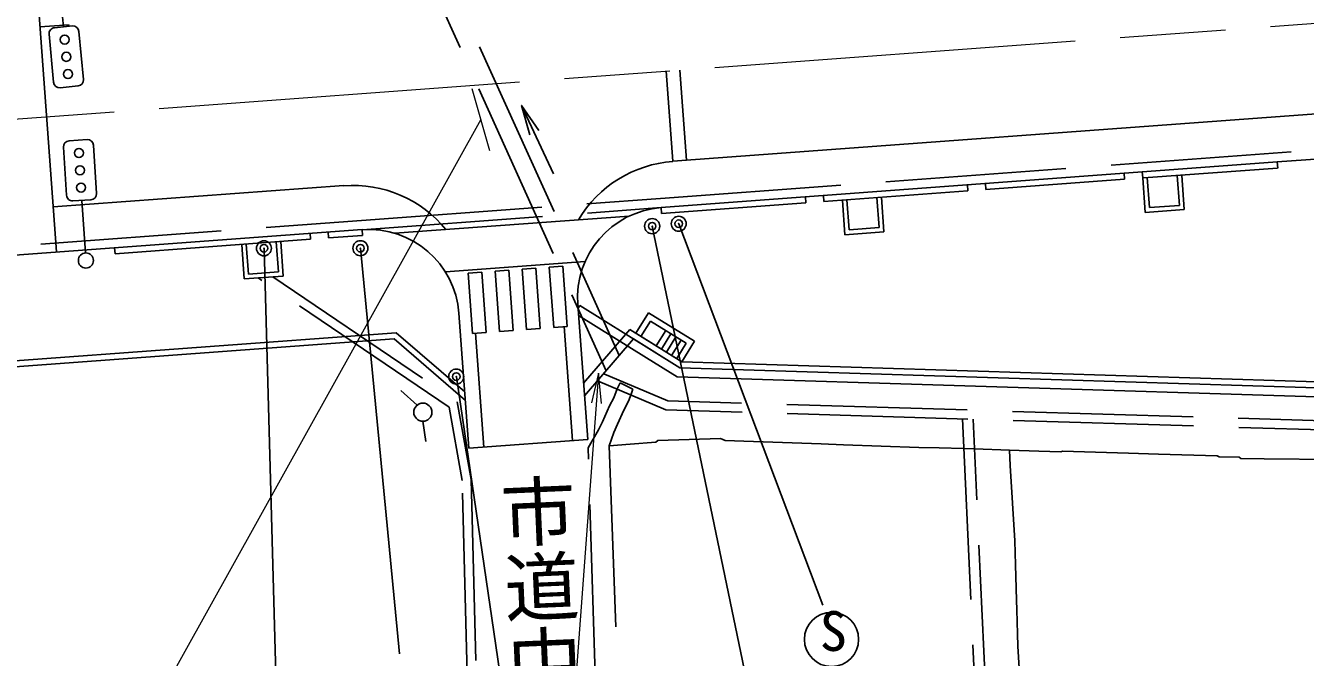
# Model space of a CAD drawing. Units: millimetres, scale not verified. Extents: x 40000 to 680000, y 20000 to 380000.
# Drawn here: x 77323 to 119823, y 260684 to 281646 of the extents above; entities that cross this region are included whole.
import ezdxf
from ezdxf.enums import TextEntityAlignment as Align

# ---------------------------------------------------------------- set-up
doc = ezdxf.new("R2010")
doc.units = ezdxf.units.MM
doc.header["$LTSCALE"] = 1000
doc.header["$PDMODE"] = 32
doc.header["$PDSIZE"] = 500
doc.linetypes.add('CHAIN', pattern=[18.5, 12, -1.5, 3.5, -1.5])
doc.linetypes.add('DASHED', pattern=[7.5, 6, -1.5])
for name, color, linetype, lineweight in [('M-BGD', 7, 'Continuous', 25), ('M-BGD-EXST', 7, 'Continuous', 25), ('M-BMK', 2, 'CHAIN', 13), ('M-STR-HTXT', 7, 'Continuous', 13), ('M-STR-STRC', 7, 'Continuous', 25)]:
    doc.layers.add(name, color=color, linetype=linetype, lineweight=lineweight)
doc.layers.add('M-BMK-HTXT', color=7, linetype='Continuous')
doc.styles.add('@ＭＳ ゴシック', font='')
doc.styles.add('ＭＳ ゴシック', font='')
doc.styles.get('@ＭＳ ゴシック').set_extended_font_data('@MS Gothic')
doc.styles.get('ＭＳ ゴシック').set_extended_font_data('MS Gothic')

# ---------------------------------------------------------------- blocks, each defined once
blk = doc.blocks.new('slash')
at = {"color": 0, "linetype": 'Continuous', "lineweight": -2}
blk.add_line((-1.768, -1.768), (1.768, 1.768), dxfattribs=at)
blk = doc.blocks.new('open_arrow')
at = {"color": 0, "linetype": 'Continuous', "lineweight": -2}
blk.add_lwpolyline([(7.5, 1.25), (0, 0), (7.5, -1.25)], dxfattribs=at)

msp = doc.modelspace()

# ---------------------------------------------------------------- linework, layer by layer
at = {"layer": 'M-BGD', "linetype": 'DASHED'}
for p, q in [((89302, 287777), (97038, 270697)), ((89276, 286381), (96606, 270196)), ((98408, 275914), (125080, 277879)), ((88479, 275182), (98408, 275914)), ((88501, 274876), (98430, 275607)), ((62872, 273295), (88479, 275182)), ((91384, 268988), (85045, 273275)), ((85528, 273310), (91657, 269166)), ((89627, 271456), (91906, 269490)), ((97389, 271563), (95851, 269781)), ((97515, 271250), (95882, 269358)), ((98645, 269199), (96520, 270097)), ((98580, 268901), (96314, 269858)), ((96862, 269293), (96972, 269599)), ((96972, 269599), (97069, 269791)), ((97069, 269791), (97490, 269581)), ((97490, 269581), (97430, 269420)), ((91657, 269166), (92121, 266583)), ((96479, 268502), (96711, 269035)), ((96711, 269035), (96862, 269293)), ((97342, 269180), (97191, 268889)), ((97430, 269420), (97342, 269180)), ((123587, 268432), (98645, 269199)), ((91821, 266552), (91384, 268988)), ((97191, 268889), (96979, 268424)), ((123608, 268131), (98580, 268901)), ((96009, 267642), (96352, 268231)), ((96352, 268231), (96479, 268502)), ((96979, 268424), (96862, 268150)), ((108431, 268598), (109249, 250913)), ((109605, 250927), (108791, 268587)), ((96862, 268150), (96707, 267698)), ((96707, 267698), (97395, 267754)), ((97395, 267754), (98257, 267824)), ((98257, 267824), (98318, 267880)), ((98318, 267880), (100397, 267947)), ((100397, 267947), (100552, 267880)), ((100552, 267880), (101174, 267857)), ((101174, 267857), (103740, 267766)), ((103740, 267766), (104481, 267740)), ((96244, 259764), (96009, 267642)), ((96707, 267698), (96990, 259767)), ((104481, 267740), (106984, 267651)), ((106984, 267651), (107661, 267642)), ((107661, 267642), (108470, 267613)), ((108470, 267613), (108836, 267600)), ((108836, 267600), (109995, 267560)), ((110019, 267052), (109995, 267560)), ((109995, 267560), (110966, 267526)), ((110966, 267526), (111703, 267500)), ((111703, 267500), (111760, 267529)), ((111760, 267529), (113953, 267460)), ((113953, 267460), (114947, 267429)), ((114947, 267429), (116894, 267369)), ((116894, 267369), (116958, 267338)), ((116958, 267338), (117626, 267325)), ((117626, 267325), (117674, 267286)), ((110174, 264547), (110019, 267052)), ((117674, 267286), (118451, 267276)), ((118451, 267276), (121080, 267245)), ((91989, 260131), (91821, 266552)), ((92121, 266583), (92289, 260136)), ((110196, 263754), (110174, 264547)), ((110207, 263373), (110196, 263754)), ((110229, 262579), (110207, 263373)), ((110237, 262262), (110229, 262579)), ((110258, 261468), (110237, 262262)), ((110271, 261056), (110258, 261468)), ((110323, 260327), (110271, 261056))]:
    msp.add_line(p, q, dxfattribs=at)
at = {"layer": 'M-BGD'}
for p, q in [((93794, 278997), (94856, 276734)), ((118889, 277122), (124874, 277563)), ((98430, 275614), (118889, 277122)), ((118904, 276922), (118889, 277122)), ((113821, 276548), (113806, 276747)), ((114419, 276592), (114404, 276791)), ((114601, 276605), (118900, 276922)), ((115566, 276676), (115639, 275679)), ((115715, 276687), (115800, 275540)), ((108617, 276164), (108602, 276364)), ((109215, 276208), (109200, 276408)), ((109215, 276208), (113821, 276548)), ((114419, 276592), (114601, 276605)), ((114419, 276592), (114503, 275445)), ((114568, 276603), (114642, 275606)), ((103231, 275768), (103217, 275967)), ((103830, 275812), (103815, 276011)), ((103830, 275812), (108617, 276164)), ((104446, 275857), (104530, 274710)), ((104596, 275868), (104669, 274871)), ((105593, 275942), (105666, 274944)), ((105742, 275953), (105827, 274806)), ((98444, 275415), (98430, 275614)), ((98444, 275415), (103231, 275768)), ((114503, 275445), (115800, 275540)), ((114642, 275606), (115639, 275679)), ((62894, 272996), (88501, 274883)), ((80293, 274078), (86784, 274556)), ((86770, 274755), (86784, 274556)), ((87368, 274799), (87383, 274600)), ((87383, 274600), (88516, 274683)), ((88516, 274683), (88501, 274883)), ((104530, 274710), (105827, 274806)), ((104669, 274871), (105666, 274944)), ((80278, 274277), (80293, 274078)), ((84500, 274388), (84584, 273241)), ((84650, 274399), (84723, 273401)), ((85647, 274472), (85720, 273475)), ((85796, 274483), (85881, 273336)), ((84584, 273241), (85881, 273336)), ((84723, 273401), (85720, 273475)), ((92044, 267624), (91714, 272104)), ((95989, 267914), (95659, 272395)), ((95728, 272360), (95661, 272251)), ((95685, 272033), (97946, 270628)), ((95728, 272360), (98105, 270883)), ((95728, 272360), (98105, 270883)), ((95728, 272360), (98105, 270883)), ((98008, 272121), (97586, 271441)), ((98008, 272121), (99537, 271171)), ((98072, 271845), (97755, 271336)), ((98072, 271845), (99261, 271106)), ((63151, 269506), (89627, 271456)), ((63166, 269306), (89559, 271251)), ((89559, 271251), (91927, 269208)), ((97389, 271563), (98210, 271053)), ((99054, 270293), (97515, 271250)), ((97585, 271441), (99114, 270491)), ((98265, 271019), (98582, 271529)), ((98435, 270913), (98752, 271423)), ((98605, 270808), (98921, 271317)), ((98775, 270702), (99091, 271212)), ((99114, 270491), (99537, 271171)), ((98105, 270883), (99054, 270293)), ((98211, 271053), (99114, 270491)), ((98944, 270597), (99261, 271106)), ((97947, 270628), (98964, 269996)), ((99114, 270491), (120202, 269827)), ((98964, 269996), (120186, 269328)), ((99054, 270293), (120195, 269627)), ((120195, 269627), (99054, 270293)), ((89785, 269540), (90322, 269050)), ((90519, 268520), (90612, 267842)), ((92044, 267624), (95989, 267914))]:
    msp.add_line(p, q, dxfattribs=at)
for centre, radius in [((98131, 274992), 250), ((98131, 274992), 125), ((99012, 275073), 250), ((99012, 275073), 125), ((85238, 274258), 250), ((85238, 274258), 125), ((88441, 274261), 250), ((88441, 274261), 125), ((91624, 270001), 250), ((91624, 270001), 125), ((90515, 268820), 300)]:
    msp.add_circle(centre, radius, dxfattribs=at)
for centre, start, end in [((98651, 272615), 94.2138, 184.2138), ((88722, 271884), 4.2138, 94.2138)]:
    msp.add_arc(centre, 3000, start, end, dxfattribs=at)
for p in [(98131, 274992), (99012, 275073), (85238, 274258), (88441, 274261), (91624, 270001)]:
    msp.add_point(p, dxfattribs=at)
at = {"layer": 'M-BGD-EXST'}
for p, q in [((78579, 281606), (78414, 283348)), ((78101, 281360), (78252, 279767)), ((78878, 281635), (78281, 281578)), ((79248, 279862), (79096, 281454)), ((78470, 279587), (79067, 279644)), ((78578, 277612), (78683, 276016)), ((79363, 277864), (78765, 277825)), ((79680, 276081), (79576, 277678)), ((78895, 275829), (79494, 275868)), ((79195, 275849), (79309, 274103)), ((99015, 275069), (103802, 262422)), ((85241, 274253), (85657, 259197)), ((88444, 274257), (89740, 260803))]:
    msp.add_line(p, q, dxfattribs=at)
for centre, radius in [((78620, 281183), 150), ((78674, 280611), 150), ((78729, 280038), 150), ((79092, 277420), 150), ((79129, 276847), 150), ((79167, 276273), 150), ((79325, 273853), 250), ((104087, 261282), 900)]:
    msp.add_circle(centre, radius, dxfattribs=at)
for centre, start, end in [((78300, 281379), 95.4366, 185.4366), ((78897, 281435), 5.4366, 95.4366), ((78451, 279786), 185.4366, 275.4366), ((79049, 279843), 275.4366, 5.4366), ((78778, 277625), 93.7441, 183.744), ((79376, 277665), 3.7441, 93.7441), ((78882, 276029), 183.744, 273.7441), ((79481, 276068), 273.7441, 3.7441)]:
    msp.add_arc(centre, 200, start, end, dxfattribs=at)
at = {"layer": 'M-BMK'}
msp.add_line((63311, 277539), (124771, 282067), dxfattribs=at)
at = {"layer": 'M-STR-HTXT'}
for points in [[(92440, 278531), (76762, 250379), (93012, 250396)], [(96352, 270111), (94417, 244176), (81417, 244162)]]:
    msp.add_lwpolyline(points, dxfattribs=at)
at = {"layer": 'M-STR-STRC'}
for p, q in [((77690, 283118), (78352, 274135)), ((77801, 281606), (78766, 281677)), ((98818, 277147), (98598, 280139)), ((99267, 277180), (99046, 280172)), ((98818, 277147), (124992, 279075)), ((78242, 275631), (87892, 276342)), ((89590, 274755), (97371, 275328)), ((98134, 274988), (102955, 251828)), ((91265, 273475), (95902, 273816)), ((92020, 273430), (92469, 273463)), ((92020, 273430), (92167, 271436)), ((92469, 273463), (92616, 271469)), ((92918, 273496), (93366, 273529)), ((92918, 273496), (93065, 271502)), ((93366, 273529), (93513, 271535)), ((93815, 273562), (94264, 273595)), ((93815, 273562), (93962, 271568)), ((94264, 273595), (94411, 271601)), ((94713, 273629), (95161, 273662)), ((94713, 273629), (94860, 271634)), ((95161, 273662), (95308, 271667)), ((93962, 271568), (94411, 271601)), ((94860, 271634), (95308, 271667)), ((95490, 267877), (95211, 271660)), ((92616, 271469), (92167, 271436)), ((92543, 267660), (92264, 271443)), ((93065, 271502), (93513, 271535)), ((91627, 269996), (96782, 235002))]:
    msp.add_line(p, q, dxfattribs=at)
for centre, start, end in [((99113, 273151), 94.2138, 149.1142), ((88187, 272346), 39.3134, 94.2138)]:
    msp.add_arc(centre, 4000, start, end, dxfattribs=at)

# ---------------------------------------------------------------- block references
at = {"layer": 'M-BGD', "xscale": 133, "yscale": 133, "rotation": 295.1}
msp.add_blockref('open_arrow', (93794, 278997), dxfattribs=at)
at = {"layer": 'M-STR-HTXT'}
for name, p, xscale, yscale, rotation in [('slash', (92440, 278531), 429, 429, 240.9), ('open_arrow', (96352, 270111), 133, 133, 265.7)]:
    msp.add_blockref(name, p, dxfattribs=dict(at, xscale=xscale, yscale=yscale, rotation=rotation))

# ---------------------------------------------------------------- texts
at = {"layer": 'M-BGD-EXST', "style": 'ＭＳ ゴシック'}
msp.add_text('S', height=1320, rotation=0.062, dxfattribs=at).set_placement((103698, 260502), align=Align.BOTTOM_LEFT)
at = {"layer": 'M-BMK-HTXT', "style": '@ＭＳ ゴシック'}
msp.add_text('市道中塚大日線', height=1833, rotation=272.498, dxfattribs=at).set_placement((95026, 249306), align=Align.MIDDLE_RIGHT)

doc.saveas('drawing.dxf')
